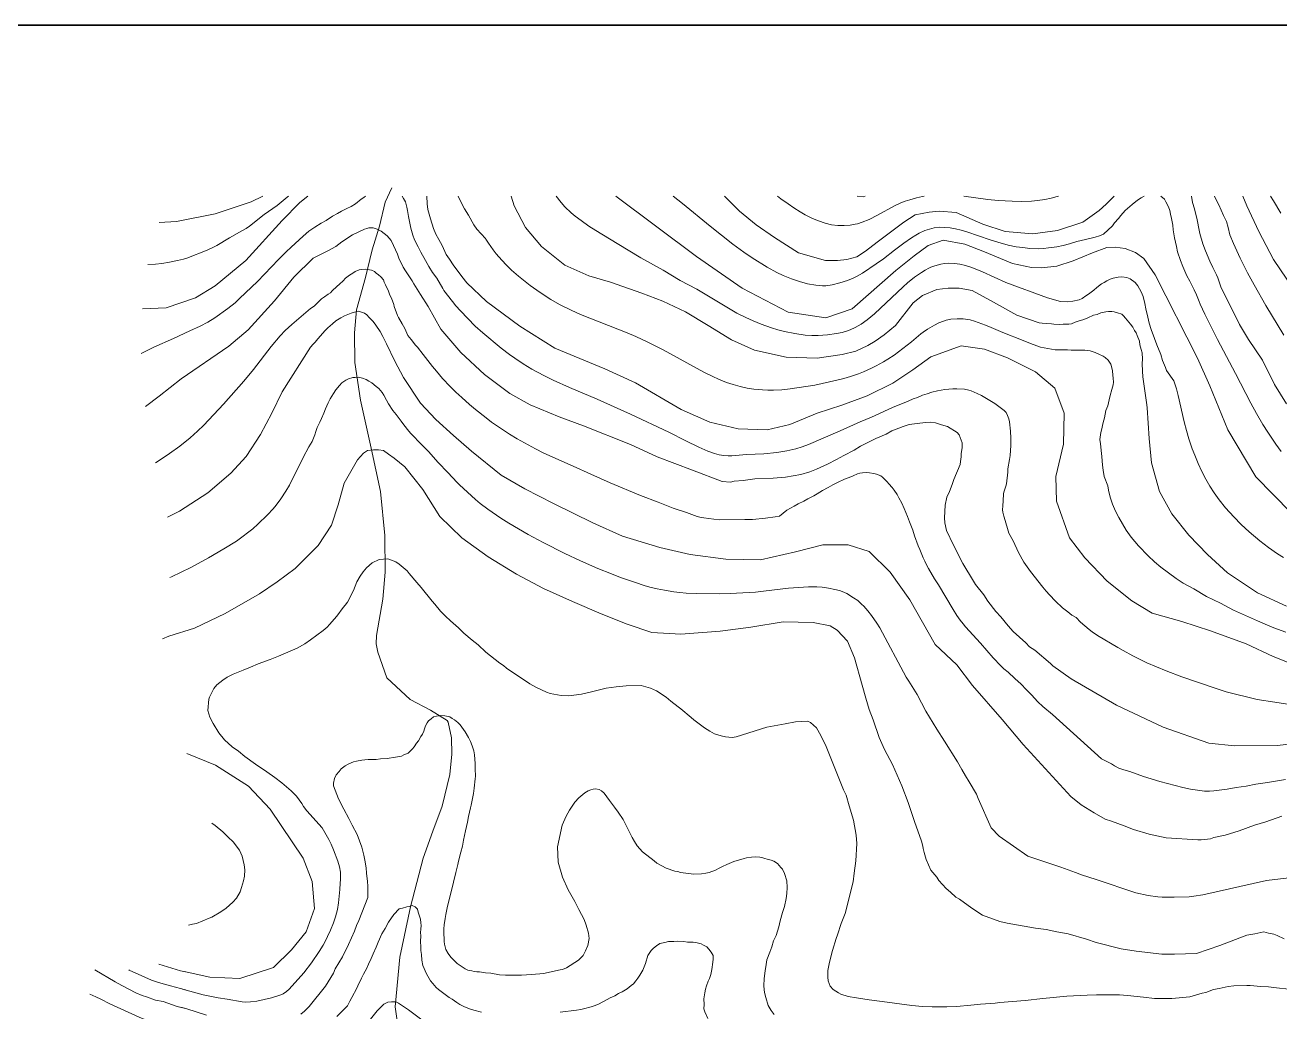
# Model space of a CAD drawing. Header units: metres. Extents: x 548946 to 557077, y 1838800 to 1845419.
# Drawn here: x 549918 to 550508, y 1844635 to 1845099 of the extents above; entities that cross this region are included whole.
import ezdxf

# ---------------------------------------------------------------- set-up
doc = ezdxf.new("R2010")
doc.units = ezdxf.units.M
doc.header["$LTSCALE"] = 28
doc.linetypes.add('DOT_DASHED', pattern=[7.7, 5, -1.2, 0.3, -1.2])
for name, color, linetype, lineweight in [('1', 7, 'Continuous', 13), ('2', 7, 'Continuous', 13), ('46', 7, 'Continuous', 13), ('55', 7, 'Continuous', 35)]:
    doc.layers.add(name, color=color, linetype=linetype, lineweight=lineweight)

msp = doc.modelspace()

# ---------------------------------------------------------------- linework, layer by layer
at = {"layer": '1'}
for points in [[(549972.66, 1844944.53), (549978.61, 1844947.57), (549987.91, 1844951.57), (549995.52, 1844955.3), (550000.33, 1844957.47), (550003.99, 1844959.25), (550007.33, 1844961.36), (550013.34, 1844965.69), (550016.78, 1844968.42), (550018.96, 1844970.4), (550027.39, 1844978.51), (550037.18, 1844988.71), (550040.88, 1844992.45), (550043.15, 1844994.61), (550048.78, 1844999.72), (550051.58, 1845002.03), (550054.39, 1845004.05), (550057.31, 1845005.84), (550059.62, 1845007.05), (550062.6, 1845009.1), (550065.02, 1845010.42), (550066.9, 1845011.49), (550069.42, 1845012.73), (550071.51, 1845013.63), (550073.55, 1845014.91), (550076.16, 1845017.11), (550077.39, 1845018.01), (550078.25, 1845018.59)], [(549973.22, 1844965.66), (549984.35, 1844966.12), (549998.25, 1844970.69), (550007.48, 1844976.41), (550021.85, 1844988.3), (550038.94, 1845007.13), (550047.33, 1845015.61), (550051.07, 1845018.59)], [(550029.82, 1845018.59), (550024.41, 1845015.9), (550007.51, 1845010.22), (549989.22, 1845006.58), (549981.14, 1845006.2)], [(550095.45, 1845018.59), (550096.1, 1845017.47), (550096.94, 1845015.94), (550097.61, 1845013.36), (550097.89, 1845011.77), (550098.39, 1845008.97), (550099.03, 1845005.9), (550099.57, 1845003.59), (550100.44, 1845000.16), (550101.26, 1844997.97), (550102.96, 1844994.74), (550104.19, 1844992.22), (550106.35, 1844988.27), (550108.01, 1844985.42), (550109.75, 1844982.66), (550111.68, 1844979.93), (550114.59, 1844975.22), (550114.99, 1844974.22), (550119.1, 1844969.02), (550120.66, 1844967.04), (550122.88, 1844964.57), (550129.82, 1844957.4), (550133.34, 1844954.23), (550142.02, 1844947.03), (550145.9, 1844944.1), (550148.42, 1844942.31), (550152.41, 1844939.65)], [(550107.01, 1845018.59), (550107.23, 1845014.92), (550107.53, 1845012.29), (550108.8, 1845007.87), (550110.16, 1845003.36), (550111.32, 1845000.73), (550112.74, 1844998.23), (550114.21, 1844995.35), (550116.2, 1844991.2), (550117.69, 1844988.99), (550119.43, 1844986.24), (550123.51, 1844980.73), (550125.94, 1844977.75), (550135.11, 1844969.05), (550150.84, 1844957.45), (550167.35, 1844947.11), (550190.81, 1844937.3), (550205.19, 1844930.75), (550226.74, 1844918.25), (550240.16, 1844912.23), (550253.62, 1844909.21), (550267.19, 1844908.67), (550277.82, 1844911.18), (550290.73, 1844916.54), (550302.38, 1844920.33)], [(550440.78, 1844954.24), (550439.99, 1844955.39), (550439.23, 1844957.02), (550438.23, 1844958.33), (550436.68, 1844960.25), (550435.9, 1844961.21), (550434.92, 1844962.33), (550434.08, 1844963), (550432.1, 1844963.73), (550430.42, 1844964.2), (550429.36, 1844964.37), (550427.83, 1844964.38), (550426.52, 1844964.24), (550424.2, 1844963.69), (550422.57, 1844962.93), (550420.72, 1844962.53), (550418.09, 1844961.38), (550416.27, 1844960.6), (550413.6, 1844959.82), (550412.22, 1844959.38), (550410.41, 1844958.6), (550409.09, 1844958.45), (550406.53, 1844958.45), (550404.83, 1844958.26), (550402.16, 1844958.33), (550400.99, 1844958.58), (550396.55, 1844958.8), (550395.15, 1844958.93), (550384.74, 1844962.56), (550373.66, 1844968.7), (550363.7, 1844974.14), (550357.52, 1844975.33), (550352.37, 1844975.33), (550347.04, 1844974.65), (550340.35, 1844971.93), (550335.88, 1844968.36), (550327.64, 1844957.82), (550322.31, 1844953.4), (550318.02, 1844950.34), (550314.59, 1844948.3), (550308.92, 1844945.75), (550302.56, 1844944.05), (550290.75, 1844942.42), (550276.16, 1844942.84), (550261.24, 1844946.09), (550250.42, 1844950.97), (550239.51, 1844957.79), (550228.78, 1844964.24), (550218.08, 1844969.26), (550208.17, 1844972.94), (550193.42, 1844978.16), (550183.21, 1844981.16), (550171.99, 1844986.12), (550161, 1844994.88), (550153.48, 1845003.9), (550148.18, 1845013.95), (550146.67, 1845018.59)], [(550179.6, 1845007.08), (550176.81, 1845009.17), (550174.96, 1845010.73), (550172.04, 1845013.59), (550170.21, 1845015.65), (550167.95, 1845018.59)], [(550196.01, 1845018.59), (550233.96, 1844990.17), (550255.45, 1844975.33), (550277.06, 1844964.06), (550294.76, 1844961.37), (550307.24, 1844965.57), (550327.8, 1844983.66), (550336.43, 1844990.48), (550343, 1844995.29), (550350.07, 1844997.87), (550360.2, 1844995.97), (550369.49, 1844992.45), (550382.68, 1844986.96), (550391.65, 1844985.01), (550396.27, 1844984.81), (550403.46, 1844985.62), (550411.16, 1844988.16), (550420.3, 1844991.92), (550427.08, 1844994.36), (550430.98, 1844994.56), (550435.6, 1844993.95), (550440.53, 1844992.02), (550444.43, 1844989.28), (550449.85, 1844981.61), (550469.67, 1844942.32), (550475.58, 1844929.4), (550484.02, 1844908.76), (550497.2, 1844886.63), (550513.71, 1844869.83)], [(550267.18, 1844985.21), (550260.21, 1844989.49), (550256.18, 1844992.21), (550251.06, 1844995.94), (550240.34, 1845004.52), (550227.44, 1845015.07), (550222.97, 1845018.59)], [(550444.56, 1845018.59), (550443.19, 1845017.8), (550441.5, 1845016.75), (550438.98, 1845014.65), (550435.69, 1845011.81), (550433.66, 1845009.48), (550432.5, 1845008.02), (550430.73, 1845006.01), (550429.65, 1845004.65), (550425.49, 1845000.75), (550423.52, 1844999.89), (550421.54, 1844999.34), (550416.96, 1844998.25), (550412.86, 1844997.19), (550409.44, 1844996.1), (550406.53, 1844995.33), (550403.47, 1844994.74), (550399.66, 1844994.2), (550397.22, 1844993.95), (550394.75, 1844993.82), (550390.8, 1844993.99), (550387.53, 1844994.36), (550384.34, 1844994.81), (550380.55, 1844995.56), (550375.78, 1844996.88), (550372.21, 1844998), (550361.15, 1845001.78), (550358.44, 1845002.58), (550355.84, 1845003.17), (550353.29, 1845003.6), (550350.7, 1845003.88), (550348.18, 1845003.91), (550345.83, 1845003.61), (550343.59, 1845003.05), (550341.37, 1845002.35), (550338.75, 1845001.22), (550337.13, 1845000.29), (550335.09, 1844998.98), (550331.45, 1844996.46), (550327.13, 1844993.2), (550321.96, 1844989.13), (550318.49, 1844986.69), (550312.03, 1844982.42), (550309.27, 1844980.77), (550307.74, 1844980.01), (550304.97, 1844978.9), (550301.4, 1844977.78), (550297.75, 1844976.84), (550294.83, 1844976.4), (550293.17, 1844976.36), (550290.12, 1844976.64), (550286.22, 1844977.4), (550282.43, 1844978.39), (550278.64, 1844979.66), (550274.76, 1844981.28), (550271.72, 1844982.74), (550267.18, 1844985.21)], [(550272.14, 1845018.59), (550273.69, 1845017.38), (550277.04, 1845014.92), (550279.8, 1845013.03), (550282.74, 1845011.15), (550285.07, 1845009.78), (550288.56, 1845008.06), (550291.43, 1845006.9), (550294.43, 1845005.87), (550297.47, 1845005.12), (550300.46, 1845004.77), (550303.4, 1845004.75), (550306.32, 1845004.97)], [(550306.32, 1845004.97), (550308.56, 1845005.33), (550309.78, 1845005.63), (550311.93, 1845006.32), (550315.16, 1845007.67), (550319.14, 1845009.67), (550327.09, 1845013.95), (550330.09, 1845015.41), (550332.16, 1845016.21), (550334.27, 1845016.91), (550337.55, 1845017.85), (550340.38, 1845018.48), (550341.07, 1845018.59)], [(550313.33, 1845018.59), (550312.47, 1845018.27), (550309.53, 1845018.59)], [(550359.82, 1845018.59), (550371.12, 1845017.05), (550375.88, 1845016.56), (550382.43, 1845016.17), (550387.11, 1845016.09), (550391.56, 1845016.27), (550394.42, 1845016.54), (550397.87, 1845017.03), (550400.91, 1845017.66), (550403.72, 1845018.42), (550404.24, 1845018.59)], [(550456.71, 1845011.81), (550456.04, 1845013.54), (550454.83, 1845015.88), (550454.11, 1845017.13), (550452.52, 1845018.57), (550452.49, 1845018.59)], [(550477.71, 1845018.59), (550477.9, 1845018.02), (550479.72, 1845014.51), (550481.9, 1845009.53), (550483.37, 1845006.65), (550484.07, 1845003.87), (550484.88, 1845000.31), (550486.6, 1844996.35), (550489.83, 1844989.41), (550493.28, 1844982.5), (550496.32, 1844976.82), (550501.84, 1844967.19), (550510.36, 1844953.22)], [(550514.75, 1844975.15), (550505.47, 1844988.71), (550498.64, 1845001.91), (550492.95, 1845013.96), (550490.97, 1845018.59)], [(550508.91, 1845010.61), (550505.48, 1845016.44), (550504.11, 1845018.59)], [(550509.02, 1844898.5), (550506.55, 1844901.98), (550502.78, 1844907.64), (550500.5, 1844911.26), (550497.44, 1844916.41), (550494.76, 1844921.24), (550487.65, 1844935.11), (550479.19, 1844951.19), (550473.24, 1844963.04), (550470.93, 1844967.84), (550470.51, 1844969.03), (550469.21, 1844972.12), (550468.18, 1844974.48), (550466.1, 1844978.52), (550464.76, 1844981.13), (550462.74, 1844985.47), (550461.65, 1844988.39), (550460.35, 1844992.34), (550459.78, 1844994.84), (550458.83, 1844999.01), (550458.32, 1845002.67), (550458.07, 1845004.92), (550457.52, 1845008.1), (550457.01, 1845010.04), (550456.71, 1845011.81)], [(550503.14, 1844853.36), (550498.98, 1844856.53), (550494.02, 1844860.75), (550490.27, 1844864.23), (550486.81, 1844867.72), (550482.95, 1844872.04), (550479.94, 1844875.81), (550477.58, 1844879.06), (550475.54, 1844882.24), (550473.65, 1844885.55), (550471.76, 1844889.14), (550469.97, 1844892.9), (550468.38, 1844896.7), (550467.24, 1844899.71), (550465.68, 1844904.42), (550464.53, 1844908.36), (550463.47, 1844912.39), (550460.59, 1844924.9), (550459.79, 1844927.92), (550458.59, 1844931.73), (550455.15, 1844936.65), (550454.62, 1844937.92), (550453.19, 1844941.28), (550452.39, 1844944.14), (550450.55, 1844948.69), (550449.45, 1844951.61), (550447.92, 1844955.91), (550447.02, 1844958.85), (550446.4, 1844961.73), (550445.39, 1844965.61), (550444.93, 1844968.04), (550444.17, 1844971.37), (550443.25, 1844973.65), (550441.69, 1844976.42), (550440.37, 1844977.99), (550438.1, 1844979.63), (550436.4, 1844980.3), (550434.08, 1844980.6), (550432.39, 1844980.41), (550430.05, 1844980.05), (550428.59, 1844979.51), (550426.97, 1844978.75), (550425.82, 1844977.95), (550424.46, 1844977.32), (550422.38, 1844975.57), (550420.9, 1844974.35), (550418.44, 1844972.55), (550417.21, 1844971.65), (550415.44, 1844970.5), (550414, 1844969.76), (550411.01, 1844969.23), (550408.38, 1844968.94), (550405.26, 1844969.04), (550399.08, 1844970.74), (550379.49, 1844977.9), (550368.61, 1844982.95), (550365.85, 1844984.11), (550363.12, 1844985.12), (550360.49, 1844985.92), (550357.92, 1844986.52), (550355.35, 1844986.91), (550352.36, 1844987.05), (550350.6, 1844986.9), (550348.86, 1844986.6), (550346.05, 1844985.86), (550344.23, 1844985.2), (550343.25, 1844984.75), (550341.54, 1844983.82), (550339.76, 1844982.68), (550336.59, 1844980.46), (550333.27, 1844977.82), (550331.21, 1844975.96), (550317.71, 1844963.22), (550314.29, 1844960.43), (550311.43, 1844958.42), (550308.61, 1844956.8), (550306.33, 1844955.77), (550305.01, 1844955.27), (550302.5, 1844954.53), (550299.87, 1844953.94), (550295.6, 1844953.3), (550291.13, 1844953.03), (550288.18, 1844953.07), (550285.15, 1844953.27), (550280.29, 1844953.93), (550275.39, 1844954.93), (550272.29, 1844955.71), (550269.2, 1844956.63), (550264.41, 1844958.36), (550260.63, 1844959.94), (550257.15, 1844961.51), (550253, 1844963.62), (550247.47, 1844966.82), (550234.05, 1844974.8), (550226.33, 1844978.98), (550218.22, 1844983.71), (550207.74, 1844989.57), (550196.61, 1844996.38), (550186.57, 1845002.39), (550183.29, 1845004.53), (550179.6, 1845007.08)], [(549974.64, 1844919.66), (549981.09, 1844924.52), (549991.51, 1844932.7), (550013.86, 1844948.07), (550022.92, 1844955.71), (550035.4, 1844969.42), (550044.44, 1844980.54), (550053.6, 1844989.48), (550060.46, 1844992.89), (550064.16, 1844994.97), (550067.12, 1844997.04), (550072.06, 1845000.34), (550077.73, 1845003.03), (550078.84, 1845003.39), (550079.7, 1845003.64), (550080.69, 1845003.64), (550081.8, 1845003.64), (550083.65, 1845003.03), (550085.62, 1845002.17), (550088.34, 1844999.85), (550090.19, 1844997.77), (550091.42, 1844995.33), (550093.17, 1844991.25), (550094.09, 1844988.98), (550094.83, 1844987.54), (550095.96, 1844985.1), (550097.01, 1844983.41), (550098.94, 1844980.68), (550100.11, 1844978.72), (550100.93, 1844977.38), (550104.12, 1844972.38), (550107.75, 1844966.71), (550113.64, 1844956.04), (550123.04, 1844945.12), (550134.19, 1844934.67), (550146.07, 1844925.72), (550155.73, 1844920.38), (550169.3, 1844914.73), (550180.76, 1844910.51), (550202.95, 1844901.72), (550215.5, 1844895.95), (550232.04, 1844889.74), (550246.08, 1844884.32), (550249.96, 1844884.15), (550251.73, 1844884.56), (550255.96, 1844884.83), (550261.34, 1844885.65), (550270.02, 1844886.02), (550275.84, 1844886.48), (550283.01, 1844887.7), (550287.32, 1844889), (550290.43, 1844890.16), (550295.63, 1844892.57), (550299.85, 1844894.67), (550303.27, 1844896.68), (550308.07, 1844899.05), (550311.09, 1844901.02), (550317.05, 1844903.92), (550318.38, 1844904.68), (550323.23, 1844906.65), (550325.89, 1844908.17), (550331.14, 1844910.18), (550334.07, 1844911.12), (550339.06, 1844911.89), (550341.86, 1844912.21), (550344.08, 1844912.26), (550346.35, 1844911.91), (550349.29, 1844911.02), (550352.01, 1844910.32), (550356.6, 1844907.39), (550357.53, 1844906.28), (550358.07, 1844905.12), (550358.96, 1844902.59), (550359.01, 1844900.37)], [(549990.77, 1844901.03), (549995.72, 1844904.98), (549999.1, 1844907.98), (550002.13, 1844910.91), (550011.38, 1844920.7), (550020.93, 1844931.53), (550025.42, 1844937.13), (550033.81, 1844947.9), (550038.06, 1844952.82), (550040.46, 1844955.32), (550043.47, 1844958.2), (550052.3, 1844965.72), (550053.99, 1844966.9), (550057.49, 1844970.27), (550058.9, 1844971.19), (550060.66, 1844972.53), (550061.64, 1844973.12), (550062.57, 1844974.08), (550064.72, 1844976.13), (550065.93, 1844977.22), (550067.66, 1844978.75), (550068.85, 1844980.03), (550070.6, 1844981.37), (550072.29, 1844982.41), (550073.35, 1844983.11), (550075.16, 1844983.88), (550076.48, 1844984.03), (550078.07, 1844984.31), (550079.13, 1844984.14), (550080.99, 1844983.69), (550082.39, 1844983.08), (550083.23, 1844982.42), (550084.38, 1844981.5), (550085.34, 1844980.56), (550086.64, 1844979.19), (550087.04, 1844978.19), (550087.56, 1844976.91), (550088.3, 1844975.48), (550088.8, 1844974.39), (550089.64, 1844972.01), (550090.38, 1844970.57), (550091.47, 1844967.65), (550091.68, 1844966.63), (550093.3, 1844962.43), (550093.78, 1844961.54), (550095.46, 1844958.49), (550096.65, 1844956.34), (550098.16, 1844953.09), (550099.71, 1844951.17), (550101.72, 1844948.55), (550102.6, 1844947.5), (550105.29, 1844944.18), (550109.68, 1844938.54), (550111.56, 1844936.22), (550114.44, 1844932.87), (550118.03, 1844929.12), (550120.75, 1844926.42), (550123.49, 1844923.82), (550127.1, 1844920.59), (550129.97, 1844918.21), (550134.9, 1844914.3), (550137.5, 1844912.34), (550140.23, 1844910.47), (550145.98, 1844906.66), (550149.61, 1844904.4)], [(550511.58, 1844825.84), (550497.88, 1844832.09), (550483.83, 1844841.41), (550474.4, 1844850.08), (550465.71, 1844859.1), (550457.68, 1844869.23), (550451.81, 1844879.74), (550448.07, 1844893.22), (550446.91, 1844904.65), (550446.05, 1844919.1), (550445.9, 1844920.5), (550443.98, 1844933.58), (550443.87, 1844936.23), (550443.74, 1844939.92), (550443.8, 1844941.93), (550443.64, 1844944.96), (550443.28, 1844946.44), (550442.65, 1844948.65), (550442.36, 1844950.43), (550441.31, 1844952.97), (550440.78, 1844954.24)], [(550302.38, 1844920.33), (550314.23, 1844924.66), (550326.28, 1844930.7), (550335.7, 1844936.97), (550344.24, 1844943), (550358.45, 1844948.25), (550369.55, 1844946.65), (550380.28, 1844942.54), (550393.49, 1844935.98), (550402.55, 1844928.31), (550406.99, 1844916.6), (550406.71, 1844901.88), (550403.1, 1844886.79), (550403.38, 1844875.13), (550409.49, 1844857.9), (550416.67, 1844848.45), (550427.13, 1844837.55), (550438.84, 1844828.23), (550448.32, 1844822.54), (550462.41, 1844818.56), (550475.76, 1844814.22), (550492.57, 1844808.07), (550505.33, 1844802.11), (550519.88, 1844796.36)], [(550152.41, 1844939.65), (550156.51, 1844937.15), (550162.03, 1844934.18), (550166.45, 1844932.03), (550174.12, 1844928.6), (550187.21, 1844923.11), (550202.9, 1844916.07), (550220.99, 1844907.56), (550228.95, 1844903.51), (550235.02, 1844900.57), (550239.35, 1844898.64), (550242.38, 1844897.58), (550244.68, 1844897), (550246.85, 1844896.64), (550248.84, 1844896.48), (550250.59, 1844896.52), (550257.54, 1844897.09), (550265.68, 1844897.45), (550271.7, 1844897.97), (550276.42, 1844898.75), (550280.76, 1844899.75), (550283.7, 1844900.69), (550286.65, 1844901.83), (550301.6, 1844908.26), (550310.94, 1844912.42), (550316.23, 1844914.68), (550326.2, 1844919.24), (550333.56, 1844922.2), (550335.85, 1844923.23), (550337.9, 1844923.96), (550340.31, 1844924.95), (550342.42, 1844925.55), (550344.74, 1844926.34), (550347.29, 1844926.97), (550350.78, 1844927.58), (550354.64, 1844928), (550356.51, 1844928.01), (550360.12, 1844927.73), (550362.09, 1844927.39), (550363.15, 1844927.06), (550366.05, 1844925.82), (550368.05, 1844924.8), (550374.34, 1844921.09), (550376.28, 1844919.73), (550378.72, 1844917.81), (550379.64, 1844916.8), (550380.36, 1844915.39), (550380.89, 1844913.83), (550381.23, 1844912.4), (550381.67, 1844908.04), (550381.83, 1844904.76), (550381.83, 1844901.33), (550381.55, 1844896.56), (550381.29, 1844894.7), (550380.52, 1844890.42), (550380.45, 1844888.72), (550379.87, 1844883.27), (550379.57, 1844882.15), (550378.63, 1844879.4), (550378.49, 1844878.65), (550378.3, 1844875.28), (550378.03, 1844872.96), (550377.93, 1844871.02), (550378.05, 1844869.95), (550378.54, 1844868.01)], [(550025.13, 1844862.2), (550027.49, 1844864.28), (550032.07, 1844868.68), (550034.66, 1844871.48), (550036.18, 1844873.31), (550038.33, 1844876.17), (550040.76, 1844879.83), (550042.37, 1844882.7), (550048.91, 1844895.74), (550051.6, 1844900.75), (550053.06, 1844903.15), (550054.37, 1844906.26), (550054.85, 1844907.93), (550055.49, 1844909.81), (550056.63, 1844912.32), (550057.49, 1844914.03), (550058.63, 1844916.54), (550059.35, 1844918.53), (550060.64, 1844921.43), (550061.58, 1844923.25), (550063.2, 1844925.72), (550064.24, 1844927.45), (550065.91, 1844929.55), (550067.01, 1844930.72), (550068.87, 1844931.98), (550070.12, 1844932.69), (550072.25, 1844933.22), (550073.38, 1844933.34), (550074.8, 1844933.41), (550076.84, 1844932.97), (550078.54, 1844932.31), (550079.77, 1844931.5), (550081.19, 1844930.71), (550083.18, 1844929.13), (550084.43, 1844928.13), (550085.98, 1844926.21), (550086.88, 1844924.98), (550088.1, 1844922.64), (550089.07, 1844920.85), (550091.12, 1844917.85), (550092.67, 1844915.93), (550094.93, 1844912.76), (550095.73, 1844911.61), (550097.95, 1844908.82), (550099.37, 1844907.17), (550100.56, 1844905.88), (550103.54, 1844902.79), (550107.77, 1844898.45), (550112.38, 1844893.39), (550116.98, 1844888.58), (550121.27, 1844883.89), (550122.39, 1844882.78), (550129.99, 1844875.89), (550132.19, 1844874.02), (550135.78, 1844871.35), (550141.84, 1844867.22), (550145.61, 1844864.8), (550154.77, 1844859.49), (550161.78, 1844855.66), (550172.02, 1844850.49), (550179.29, 1844847.07), (550187.56, 1844843.51), (550193.91, 1844840.94), (550198.26, 1844839.3), (550205.26, 1844836.83), (550209.38, 1844835.5), (550212.02, 1844834.75), (550215.43, 1844833.91), (550218.92, 1844833.22), (550223.27, 1844832.56), (550226.14, 1844832.22), (550229.07, 1844831.95), (550233.82, 1844831.75), (550244.98, 1844831.54), (550249.84, 1844831.68), (550261.71, 1844832.38), (550265.48, 1844832.76), (550277.24, 1844834.25), (550286.61, 1844834.85), (550289.17, 1844834.93), (550290.56, 1844834.89), (550293.01, 1844834.67), (550296.07, 1844834.21), (550299.05, 1844833.66), (550301.32, 1844833.07), (550302.55, 1844832.63), (550304.71, 1844831.65), (550307.88, 1844829.76), (550309.8, 1844828.36), (550311.67, 1844826.73), (550312.69, 1844825.69), (550314.54, 1844823.58), (550316.32, 1844821.32), (550318.83, 1844817.84), (550320.2, 1844815.51), (550332.6, 1844792.34), (550333.88, 1844790.52), (550337.78, 1844784.19), (550341.89, 1844776.37), (550346.97, 1844767.94), (550350.67, 1844762.26)], [(550149.61, 1844904.4), (550158.17, 1844899.79), (550162.09, 1844897.79), (550175.87, 1844891.53), (550184.21, 1844887.86), (550193.39, 1844883.7), (550207.55, 1844877.78), (550215.99, 1844874.68), (550222.95, 1844871.88), (550229.31, 1844869.77), (550234.34, 1844867.98), (550235.47, 1844867.67), (550237.4, 1844867.3), (550242.05, 1844866.62), (550244.77, 1844866.34), (550256.76, 1844866.45), (550260.37, 1844866.57), (550266.38, 1844867.1), (550270.9, 1844867.75), (550273.06, 1844868.13), (550276.48, 1844870.84), (550278.22, 1844871.91), (550279.98, 1844872.73), (550281.83, 1844873.93), (550284.41, 1844875.21), (550286.29, 1844876.17), (550289.09, 1844877.72), (550290.72, 1844878.65), (550293.27, 1844880.18), (550295.96, 1844881.6), (550298.05, 1844882.83), (550300.28, 1844883.95), (550303.57, 1844885.56), (550305.72, 1844886.3), (550307.62, 1844887.02), (550309.74, 1844888), (550310.83, 1844888.25), (550312.05, 1844888.39), (550314.01, 1844888.61), (550315.4, 1844888.39), (550317.41, 1844888.13), (550318.69, 1844887.77), (550320.62, 1844887.13), (550321.44, 1844886.47), (550322.56, 1844885.36), (550323.68, 1844884.25), (550324.52, 1844883.35), (550325.97, 1844881.53), (550326.98, 1844880.28), (550328.45, 1844878.22), (550329.24, 1844876.7), (550330.64, 1844874.25), (550331.67, 1844871.64), (550333.21, 1844867.97), (550334.25, 1844865.37), (550335.81, 1844861.45), (550336.6, 1844858.81), (550338.24, 1844854.17), (550339.06, 1844852.4), (550340.62, 1844848.49), (550341.41, 1844846.96), (550342.4, 1844844.84), (550343.05, 1844843.43), (550345.98, 1844838.55), (550347.76, 1844835.72)], [(549979.36, 1844893.17), (549980.56, 1844893.92), (549985.91, 1844897.52), (549990.77, 1844901.03)], [(550045.12, 1844843.41), (550055.85, 1844854.34), (550062.24, 1844863.86), (550065.39, 1844873.39), (550068.2, 1844883.66), (550074.5, 1844894.56), (550077.28, 1844897.73), (550079.2, 1844899), (550081.98, 1844899.21), (550084.33, 1844899.21), (550086.68, 1844899), (550089.04, 1844897.31), (550091.6, 1844895.4), (550096.63, 1844891.22), (550105.1, 1844880.58), (550113.14, 1844867.96), (550123.47, 1844857.93), (550135.87, 1844849.04), (550149.22, 1844840.77), (550162, 1844834.12), (550175.62, 1844827.96), (550189.08, 1844822.16), (550201.39, 1844817.27), (550212.94, 1844813.44), (550226.6, 1844812.57), (550245.14, 1844814.08), (550259.52, 1844815.88), (550274.72, 1844818.42), (550288.88, 1844818.12), (550296.82, 1844816.48), (550300.12, 1844814.52), (550305.08, 1844809.28), (550308.38, 1844801.43), (550311.88, 1844788.59), (550313.58, 1844782.5), (550315.19, 1844777.21), (550317.16, 1844772.36), (550319.94, 1844763.96), (550322.4, 1844758.36), (550326.24, 1844751.29), (550330.62, 1844741.25), (550333.53, 1844733.47), (550336.58, 1844724.49), (550339.85, 1844715.33), (550340.52, 1844712.97), (550340.65, 1844711.77), (550341.06, 1844709.99), (550342.04, 1844706.66), (550344.24, 1844701.63), (550347.05, 1844698.3), (550348.03, 1844696.79), (550351.51, 1844692.93), (550353.51, 1844691.33), (550356.01, 1844688.98), (550357.75, 1844687.96), (550363.5, 1844683.75), (550368.53, 1844680.47), (550376.77, 1844677.55), (550380.11, 1844676.71), (550393.55, 1844674.38), (550398.49, 1844673.73), (550403.47, 1844672.67), (550408.86, 1844671.66), (550417.45, 1844669.18), (550422.08, 1844667.68), (550433.82, 1844664.67), (550440.82, 1844663.58), (550452.98, 1844662.12), (550458.88, 1844662.12), (550469.2, 1844662.48), (550480.24, 1844666.16), (550492.86, 1844671.04), (550496.64, 1844671.67), (550501, 1844672.57), (550503.09, 1844672), (550505.58, 1844671.47), (550507.28, 1844670.85), (550510.48, 1844669.39)], [(550359.01, 1844900.37), (550358.53, 1844897.47), (550358.49, 1844896.05), (550358.14, 1844893.78), (550358.1, 1844892.36), (550355.04, 1844885.32), (550354.29, 1844883), (550353.05, 1844879.62), (550351.72, 1844877.04), (550350.93, 1844873.3), (550350.59, 1844867.38), (550350.86, 1844864.98), (550351.67, 1844861.42), (550354.89, 1844854.49), (550359.31, 1844845.86), (550364.31, 1844837.51), (550365.3, 1844836), (550369.09, 1844831.16), (550371.05, 1844828.14), (550374.84, 1844823.3), (550377.16, 1844820.72), (550380.69, 1844816.46), (550383.01, 1844813.88), (550388.89, 1844808.47), (550390.72, 1844806.65), (550393.13, 1844805.1), (550400.55, 1844798.84), (550401.7, 1844797.75), (550410.28, 1844791.65), (550431.61, 1844779.23), (550453.59, 1844768.92), (550475.12, 1844761.35), (550487.14, 1844760.16), (550507.39, 1844760.32), (550523.06, 1844762.11)], [(550378.54, 1844868.01), (550379.19, 1844866.07), (550380.59, 1844861.14), (550380.99, 1844860.15), (550382.98, 1844856.49), (550385.53, 1844850.96), (550387.92, 1844846.44), (550391.08, 1844842.05), (550396.9, 1844834.65), (550398.44, 1844832.84), (550400.13, 1844831.02), (550402.91, 1844828.18), (550406.19, 1844825), (550408.75, 1844823.11), (550410.57, 1844821.59), (550412.54, 1844820.36), (550414.71, 1844818.18), (550418.73, 1844814.86), (550420.21, 1844813.68), (550422.67, 1844811.98), (550432.25, 1844806.31), (550434.67, 1844804.92), (550439.25, 1844802.48), (550442.49, 1844800.77), (550445.91, 1844799.09), (550454.92, 1844795.29), (550462.38, 1844792.46), (550478.43, 1844786.98), (550483.19, 1844785.53), (550497.75, 1844781.92), (550506.15, 1844780.7), (550512.02, 1844779.68)], [(549986.18, 1844839.24), (549986.84, 1844839.55), (549995.92, 1844844.02), (550004.33, 1844848.48), (550011.59, 1844852.67), (550017.42, 1844856.4), (550020.67, 1844858.69), (550022.67, 1844860.21), (550025.13, 1844862.2)], [(550510.11, 1844848.69), (550507.4, 1844850.4), (550503.14, 1844853.36)], [(550035.48, 1844745.23), (550031.83, 1844747.91), (550026.47, 1844751.52), (550021.34, 1844755.15), (550018.35, 1844757.54), (550015.38, 1844759.68), (550011.91, 1844762.88), (550009.19, 1844766.17), (550006.46, 1844770.57), (550004.87, 1844773.61), (550004.02, 1844776.74), (550004.42, 1844781.99), (550004.8, 1844783.03), (550006.83, 1844786.98), (550008.24, 1844788.75), (550011.09, 1844790.93), (550013.15, 1844792.4), (550015.98, 1844793.72), (550020.6, 1844795.6), (550024.03, 1844797.11), (550027.69, 1844798.64), (550033.29, 1844800.64), (550037.32, 1844802.33), (550046.07, 1844806.05), (550049.68, 1844808.07), (550052.32, 1844809.98), (550058.26, 1844814.37), (550060.08, 1844815.82), (550061.31, 1844817.07), (550064.7, 1844821.05), (550067.71, 1844825.11), (550068.58, 1844826.2), (550069.66, 1844827.57), (550072.51, 1844833.1), (550073.26, 1844835.16), (550074.16, 1844837.13), (550075.7, 1844839.9), (550077.08, 1844841.92), (550078.6, 1844843.83), (550081.32, 1844846.12), (550084.61, 1844847.73), (550088.66, 1844848.07), (550092.42, 1844846.63), (550094.02, 1844845.58), (550097.73, 1844842.4), (550098.74, 1844841.15), (550102.31, 1844836.97), (550104.33, 1844834.47), (550109.51, 1844828.12), (550110.8, 1844826.65), (550113.52, 1844823.37), (550115.9, 1844821.03), (550118.24, 1844818.94), (550121.97, 1844815.52), (550124.48, 1844813.08), (550128.33, 1844809.8), (550131.19, 1844807.52), (550134.79, 1844804.21), (550141.46, 1844798.89), (550143.07, 1844797.83), (550144.57, 1844796.64), (550146.99, 1844794.93), (550151.13, 1844792.3), (550155.57, 1844789.21), (550158.63, 1844787.45), (550163.34, 1844785.25), (550165.13, 1844784.71), (550170.33, 1844783.69), (550173.81, 1844783.59), (550179.8, 1844784.39), (550184.5, 1844785.55), (550191.38, 1844787.19), (550196.14, 1844787.86), (550200.79, 1844788.38), (550207.97, 1844788.45), (550212.33, 1844787.21), (550215.08, 1844785.91), (550219.63, 1844782.96), (550221.94, 1844781.11), (550225.35, 1844778.4), (550226.58, 1844777.42), (550231.37, 1844773.38), (550232.74, 1844772.29), (550237.75, 1844768.52), (550240.28, 1844766.95), (550242.41, 1844765.71), (550245.48, 1844764.81), (550247.53, 1844764.3), (550250.79, 1844763.93), (550252.61, 1844764.26), (550267, 1844768.88), (550275.73, 1844770.5), (550280.56, 1844771.34), (550286.23, 1844771.62), (550287.65, 1844771.06), (550290.48, 1844768.53), (550292.47, 1844764.88), (550295.02, 1844759.83), (550303.16, 1844739.37), (550304.31, 1844736.9), (550305.87, 1844731.87)], [(550028.29, 1844831.52), (550036.68, 1844837.14), (550045.12, 1844843.41)], [(550347.76, 1844835.72), (550354.67, 1844824.16), (550356.47, 1844821.4), (550358.06, 1844819.16), (550359.38, 1844817.4), (550360.55, 1844816), (550367.57, 1844808.38), (550373.51, 1844801.44), (550377.15, 1844797.63), (550378.54, 1844796.35), (550380.59, 1844794.75), (550383.7, 1844791.71), (550386.76, 1844789.14), (550389.09, 1844786.58), (550391.56, 1844784.12), (550394.63, 1844780.8), (550396.96, 1844778.59), (550401.4, 1844774.76), (550424.57, 1844753.98), (550426.4, 1844752.98), (550429.24, 1844751.61), (550430.71, 1844750.69), (550432.66, 1844749.63), (550435.05, 1844748.85), (550437.84, 1844748.07), (550444.24, 1844745.7), (550451.91, 1844743.35), (550462.84, 1844740.47), (550466.38, 1844739.78), (550473.03, 1844738.84), (550475.37, 1844738.82), (550477.47, 1844738.98), (550483.71, 1844739.75), (550487.92, 1844740.48), (550492.58, 1844741.16), (550497.12, 1844742), (550502.69, 1844742.81), (550511.16, 1844744.31)], [(549982.67, 1844810.43), (549985.68, 1844811.6), (549997.75, 1844815.45), (550012.19, 1844822.29), (550028.29, 1844831.52)], [(550105.65, 1844767.06), (550106.03, 1844768.1), (550106.49, 1844769.51), (550107.19, 1844770.96), (550107.84, 1844771.77), (550109.09, 1844772.78), (550110.23, 1844773.66), (550111.67, 1844774.07), (550113.63, 1844774.29), (550115.51, 1844774.13), (550117.8, 1844773.65), (550118.99, 1844772.91), (550120.06, 1844772.29), (550121.69, 1844770.99), (550122.67, 1844769.98), (550125.16, 1844766.67), (550126.58, 1844763.98), (550127.53, 1844762.11), (550128.38, 1844760.09), (550129.15, 1844757.7), (550129.48, 1844755.88), (550129.81, 1844751.83), (550129.85, 1844749.35), (550129.88, 1844745.76), (550129.78, 1844744.51), (550129.4, 1844740.13), (550128.95, 1844737.6), (550127.95, 1844732.15), (550127.6, 1844730.88), (550126.69, 1844726.93), (550126.12, 1844724.26), (550125.23, 1844720.07), (550124.23, 1844715.74), (550123.81, 1844712.97), (550123.02, 1844710.03), (550121.89, 1844705.81), (550121.57, 1844704.28), (550120.76, 1844700.47), (550118.44, 1844691.41), (550116.71, 1844684.77), (550116.04, 1844680.85), (550115.64, 1844678.94), (550115.24, 1844675.92), (550115.08, 1844674.05), (550115, 1844671.43), (550115.2, 1844669.72), (550115.25, 1844668.12), (550115.39, 1844666.89), (550116.05, 1844664.36), (550117.14, 1844662.38), (550118.32, 1844660.78), (550121.4, 1844657.66), (550122.73, 1844656.81), (550125.02, 1844655.21), (550126.33, 1844654.62), (550128.23, 1844654.22), (550129.38, 1844653.97), (550130.63, 1844653.87), (550131.88, 1844653.76), (550134.66, 1844653.33), (550137.16, 1844653.12), (550141.32, 1844652.48), (550144.07, 1844652.29), (550148.67, 1844652.19), (550151.63, 1844652.28), (550156.31, 1844652.56), (550162.08, 1844653.09), (550163.41, 1844653.37), (550169.83, 1844654.72), (550170.92, 1844654.96), (550172.82, 1844655.67), (550178.36, 1844659.28), (550180.59, 1844661.51), (550181.7, 1844663.75), (550182.78, 1844666.22), (550183.4, 1844669.52), (550183.12, 1844671.96), (550182.08, 1844675.69), (550181.15, 1844678.44), (550178.63, 1844683.11), (550176.72, 1844686.86), (550173.5, 1844692.32), (550170.96, 1844698.35), (550168.79, 1844705.42), (550168.48, 1844712.58), (550170.79, 1844722.75), (550172.66, 1844727.06), (550174.2, 1844729.84), (550176.75, 1844733.6), (550178.63, 1844735.67), (550181.34, 1844737.96), (550182.97, 1844738.89), (550184.28, 1844739.41), (550185.36, 1844739.65), (550186.45, 1844739.9), (550188.22, 1844739.61), (550189.28, 1844738.98), (550190.54, 1844737.76), (550193.02, 1844734.45), (550195.37, 1844731.24), (550197.11, 1844728.96)], [(550047.7, 1844633.84), (550049.56, 1844635.27), (550051.74, 1844637.54), (550059.37, 1844647.13), (550063.14, 1844653.23), (550063.94, 1844655.15), (550067.35, 1844660.8), (550070.14, 1844666.59), (550073.06, 1844673.01), (550073.99, 1844675.54), (550075, 1844677.97), (550079.33, 1844688.71), (550079.35, 1844690.7), (550079.21, 1844694.15), (550079.09, 1844696.25), (550078.65, 1844700.16), (550078.48, 1844702.75), (550077.82, 1844706.39), (550077.43, 1844708.7), (550076.39, 1844712.43), (550075.43, 1844715.42), (550074.23, 1844718.38), (550071.99, 1844722.84), (550070.4, 1844725.88), (550067.92, 1844730.31), (550065.51, 1844735.12), (550063.08, 1844741.29), (550063.18, 1844742.54), (550063.56, 1844744.69), (550064.35, 1844746.51), (550065.78, 1844748.04), (550066.76, 1844749.27), (550068.58, 1844750.71), (550070.1, 1844751.5), (550072.47, 1844752.52), (550073.91, 1844752.93), (550076.46, 1844753.34), (550077.93, 1844753.51), (550079.4, 1844753.67), (550080.9, 1844753.6), (550083.24, 1844753.74), (550085.19, 1844753.96), (550088.4, 1844754.08), (550092.29, 1844754.76), (550095.09, 1844755.21), (550096.26, 1844755.83), (550098.27, 1844756.68), (550099.49, 1844757.94), (550100.28, 1844758.64), (550101.04, 1844759.6), (550102.21, 1844761.34), (550103.08, 1844762.43), (550104.21, 1844764.42), (550104.95, 1844765.62), (550105.65, 1844767.06)], [(550350.67, 1844762.26), (550356.74, 1844752.58), (550358.88, 1844748.99), (550360.54, 1844745.98), (550362.28, 1844743.15), (550365.65, 1844737.37), (550366.51, 1844735.39), (550372.64, 1844721.58), (550376.32, 1844717.57), (550389.85, 1844708.26), (550392.16, 1844707.37), (550398.33, 1844705.42), (550405.37, 1844703.01), (550412.25, 1844700.5), (550415.15, 1844699.36), (550421.95, 1844697.23), (550440.76, 1844690.92), (550446.52, 1844689.7), (550450.98, 1844689.12), (550453.13, 1844688.93), (550458.81, 1844688.86), (550465.83, 1844689.15), (550467.99, 1844689.37), (550472.27, 1844690.05), (550502.15, 1844696.77), (550514.06, 1844698.25)], [(549992.83, 1844653.97), (550004.93, 1844651.29), (550019.07, 1844650.74), (550034.87, 1844655.8), (550043.33, 1844664.14), (550050.23, 1844672.56), (550054.11, 1844683.6), (550053.03, 1844696.25), (550048.78, 1844707.25), (550033.32, 1844730.37), (550023.15, 1844741.2), (550007.56, 1844751), (549994.11, 1844756.49)], [(549992.05, 1844645.7), (550001.81, 1844643.06), (550008.93, 1844641.61), (550013.09, 1844640.99), (550020.16, 1844639.66), (550021.82, 1844639.48), (550024.05, 1844639.68), (550027, 1844640.08), (550033.98, 1844641.58), (550038.3, 1844642.97), (550039.41, 1844643.45), (550040.98, 1844644.57), (550042.3, 1844645.67), (550049.13, 1844653.37), (550052.84, 1844658.1), (550056.42, 1844663.37), (550058.19, 1844666.29), (550059.3, 1844668.33), (550060.36, 1844670.44), (550061.66, 1844673.35), (550063.07, 1844676.88), (550064.06, 1844679.6), (550064.97, 1844683.15), (550065.54, 1844686.25), (550066.09, 1844692.57), (550066.25, 1844695.5), (550066.43, 1844697.3), (550066.48, 1844699.01), (550066.4, 1844700.64), (550065.9, 1844703.16), (550065.13, 1844705.78), (550063.16, 1844711.25), (550062.05, 1844713.85), (550060.96, 1844716.11), (550057.85, 1844721.54), (550050.54, 1844729.45), (550049.06, 1844731.52), (550048.27, 1844733.04), (550045.65, 1844736.46), (550043.14, 1844738.9), (550038.86, 1844742.76), (550035.48, 1844745.23)], [(550197.11, 1844728.96), (550199.49, 1844725.51), (550200.61, 1844723.28), (550202.08, 1844720.1), (550203.67, 1844717.06), (550204.76, 1844715.08), (550206.1, 1844713.12), (550208.53, 1844710.3), (550213.98, 1844705.96), (550215.34, 1844704.87), (550219.7, 1844702.51), (550223.7, 1844701.11), (550225.19, 1844701.03), (550226.37, 1844700.54), (550230.26, 1844700.12), (550232.65, 1844699.77), (550236.35, 1844699.94), (550238.31, 1844700.16), (550239.89, 1844700.46), (550242.85, 1844701.67), (550244.62, 1844702.49), (550246.25, 1844703.42), (550248.26, 1844704.26), (550251.57, 1844705.63), (550256.36, 1844707.17), (550257.44, 1844707.41), (550259.89, 1844707.69), (550261.61, 1844707.88), (550263.73, 1844707.75), (550264.73, 1844707.62), (550266.15, 1844707.16), (550267.19, 1844706.78), (550269.09, 1844706.38), (550270.4, 1844705.78), (550272, 1844704.72), (550273.7, 1844702.93), (550274.4, 1844702.15), (550275.39, 1844700.03), (550276.51, 1844696.68), (550276.63, 1844693.47), (550276.44, 1844690.72), (550276.09, 1844688.33), (550275.29, 1844684.52), (550274.37, 1844681.69), (550273.32, 1844677.85), (550272.64, 1844675.05), (550271.37, 1844670.94), (550270.18, 1844668.32), (550269.37, 1844665.63), (550268.42, 1844663.04), (550267.1, 1844659.42), (550266.72, 1844657.27), (550266.19, 1844654.36), (550265.73, 1844650.71), (550265.63, 1844647.23), (550265.82, 1844645.51), (550265.99, 1844644.05), (550266.62, 1844641.76), (550267.66, 1844638.04), (550269.06, 1844635.59), (550270.5, 1844633.77)], [(550305.87, 1844731.87), (550307.87, 1844725.15), (550309.16, 1844718.11), (550309.36, 1844714.17), (550308.92, 1844706.06), (550308.22, 1844700.15), (550307.69, 1844696.13), (550303.91, 1844681.32), (550302.1, 1844676.53), (550300.34, 1844671.24), (550299.67, 1844669.56), (550297.97, 1844663.79), (550296.48, 1844658.29), (550295.81, 1844654.37), (550295.79, 1844651.27), (550295.98, 1844649.55), (550296.89, 1844647.05), (550298.31, 1844645.48), (550300.84, 1844643.91), (550301.9, 1844643.28), (550305.25, 1844642.17), (550309.28, 1844641.64), (550315.21, 1844640.7), (550321.25, 1844639.9), (550327.05, 1844639.07), (550335.35, 1844638.02), (550340.25, 1844637.46), (550344.84, 1844637.36), (550351.78, 1844637.41), (550356.35, 1844637.55), (550363.1, 1844638.19), (550367.64, 1844638.58), (550374.52, 1844639.12), (550376.72, 1844639.37), (550388.64, 1844640.35), (550396.96, 1844641.29), (550408.24, 1844642.32), (550417.74, 1844642.78), (550422.17, 1844643.03), (550429, 1844642.94), (550433.08, 1844643.03), (550436.84, 1844642.71), (550444.37, 1844641.83), (550449.52, 1844641.3), (550451.5, 1844641.27), (550457.7, 1844641.23), (550466.16, 1844642.07), (550471.93, 1844643.71), (550473.61, 1844644.15), (550477.31, 1844645.44), (550479.97, 1844645.99), (550484.08, 1844646.95), (550486.77, 1844647.25), (550492.95, 1844647.46), (550494.44, 1844647.38), (550499.45, 1844646.96), (550503.07, 1844646.75), (550506.96, 1844646.32), (550512.73, 1844645.73)], [(550005.85, 1844723.69), (550007.43, 1844722.58), (550011.11, 1844719.65), (550013.62, 1844717.21), (550015.99, 1844714.88), (550018.91, 1844710.99), (550020.09, 1844708.28), (550021.05, 1844704.17), (550021.33, 1844701.72), (550021.17, 1844698.73), (550020.79, 1844696.58), (550019.9, 1844693.5), (550019.14, 1844691.43), (550017.49, 1844688.52), (550015.73, 1844686.58), (550012.58, 1844683.75), (550010.05, 1844681.97), (550005.87, 1844679.52), (550004.56, 1844679), (549998.64, 1844676.59), (549996.82, 1844676.26), (549994.93, 1844675.81)], [(549980.9, 1844657.36), (549991.15, 1844654.34), (549993.43, 1844653.84)], [(549950.77, 1844654.78), (549960.42, 1844649.09), (549963.45, 1844647.4), (549970.13, 1844643.9), (549973.11, 1844642.62), (549975.2, 1844642.05), (549979.43, 1844640.5), (549982.95, 1844639.88), (549989.5, 1844637.58), (549993.43, 1844636.64)], [(549966.76, 1844654.79), (549967.03, 1844654.64), (549974.28, 1844651.23), (549977.49, 1844649.92), (549980.83, 1844648.85), (549986.5, 1844647.2), (549993.43, 1844645.33)], [(550109.87, 1844627.31), (550098.41, 1844635.88), (550093.67, 1844639.05), (550092.39, 1844639.68), (550090.47, 1844639.68), (550088.68, 1844639.55), (550086.89, 1844638.54), (550083.69, 1844635.5), (550076.86, 1844627.01)], [(549991.24, 1844637.16), (549994.08, 1844636.48), (550003.34, 1844633.48)]]:
    msp.add_lwpolyline(points, dxfattribs=at)
at = {"layer": '2'}
for points in [[(550041.92, 1845018.59), (550041.37, 1845018.16), (550036.66, 1845014.24), (550030.58, 1845009.87), (550023.6, 1845004.5), (550021.98, 1845003.42), (550018.95, 1845001.63), (550014.21, 1844998.93), (550008.29, 1844995.35), (550006.65, 1844994.51), (550003.69, 1844993.22), (549994.1, 1844989.45), (549992.58, 1844988.98), (549989.71, 1844988.25), (549985.99, 1844987.5), (549982.35, 1844986.93), (549979.4, 1844986.6), (549975.8, 1844986.41)], [(550146.95, 1844983.81), (550144.54, 1844986.14), (550142.28, 1844988.5), (550139.74, 1844991.42), (550138.22, 1844993.34), (550136.03, 1844996.39), (550134.74, 1844998.42), (550134.61, 1844998.65), (550130.57, 1845003.01), (550129.18, 1845005.14), (550126.58, 1845009.6), (550124.72, 1845012.62), (550122.39, 1845017.21), (550121.84, 1845018.59)], [(550430.51, 1845018.59), (550430.2, 1845018.23), (550426.78, 1845014.79), (550423.48, 1845011.77), (550415.77, 1845006.38), (550403.9, 1845002.37), (550392.25, 1845000.92), (550379.18, 1845001.98), (550368.63, 1845005.36), (550356.19, 1845010.93), (550348.16, 1845011.47), (550343.38, 1845011.07), (550336.82, 1845009.71), (550331.49, 1845006.33), (550318.92, 1844996.86), (550313.46, 1844992.67), (550309.36, 1844990.1), (550304.71, 1844988.75), (550300.34, 1844988.34), (550294.6, 1844988.34), (550281.99, 1844991.98), (550270.63, 1844999.2), (550262.09, 1845005.09), (550254.24, 1845011.57), (550247.19, 1845018.59)], [(550511.57, 1844920.96), (550505.98, 1844929.98), (550500.24, 1844941.39), (550493.67, 1844951.19), (550489.42, 1844958.23), (550480.73, 1844975.86), (550479.23, 1844980.2), (550478.6, 1844981.56), (550476.88, 1844984.98), (550475.58, 1844988.07), (550473.52, 1844992.78), (550472.29, 1844996.16), (550470.79, 1845000.94), (550470.52, 1845002.53), (550469.48, 1845007.45), (550468.24, 1845012.55), (550467.42, 1845015.59), (550466.84, 1845018.59)], [(550436.2, 1844861.58), (550432.7, 1844867.4), (550431.12, 1844870.45), (550429.79, 1844873.68), (550428.69, 1844877), (550427.84, 1844880.34), (550427.45, 1844882.39), (550425.79, 1844886.7), (550425.35, 1844889.79), (550424.99, 1844892.12), (550424.62, 1844896.17), (550424.47, 1844897.49), (550424.05, 1844902.1), (550423.81, 1844904.17), (550424.2, 1844907.45), (550424.55, 1844908.54), (550425.38, 1844912.15), (550425.9, 1844914.3), (550426.64, 1844917.81), (550427.45, 1844919.9), (550428.18, 1844922.75), (550428.69, 1844924.9), (550429.33, 1844927.63), (550430.04, 1844929.81), (550430.18, 1844931.06), (550430.05, 1844933.04), (550429.9, 1844934.36), (550429.67, 1844936.43), (550429.42, 1844937.83), (550428.93, 1844939.58), (550427.68, 1844941.43), (550426.29, 1844942.71), (550425.27, 1844943.35), (550423.26, 1844944.26), (550421.55, 1844945.12), (550419.27, 1844945.91), (550416.76, 1844946.19), (550415.05, 1844946.19), (550412.11, 1844946.14), (550410.29, 1844946.22), (550408.47, 1844946.3), (550402.66, 1844946.25), (550395.77, 1844947.52), (550391.05, 1844949.24), (550387.62, 1844950.69), (550378.06, 1844954.44), (550372.56, 1844956.85), (550370, 1844957.86), (550364.83, 1844959.75), (550362.79, 1844960.35), (550361.62, 1844960.59), (550359.45, 1844960.86), (550356.59, 1844960.92), (550353.69, 1844960.68), (550351.43, 1844960.22), (550350.2, 1844959.85), (550348.04, 1844958.94), (550345.91, 1844957.84), (550342.61, 1844955.97), (550340.58, 1844954.65), (550339.53, 1844953.87), (550335.07, 1844950.05), (550326.97, 1844943.85), (550323.96, 1844941.85), (550321.9, 1844940.63), (550318.51, 1844938.77), (550316.23, 1844937.64), (550312.59, 1844936.03), (550310.2, 1844935.08), (550306.42, 1844933.72), (550303.26, 1844932.75), (550300.03, 1844931.98), (550289.63, 1844929.76), (550278.05, 1844927.89), (550274.12, 1844927.46), (550270.16, 1844927.28), (550267.55, 1844927.3), (550264.95, 1844927.42), (550261, 1844927.79), (550257.76, 1844928.31), (550254.47, 1844929.06), (550251.22, 1844929.98), (550248.11, 1844931.02), (550244.25, 1844932.55), (550241.59, 1844933.74), (550237.43, 1844935.8), (550218.31, 1844946.34), (550211.12, 1844949.97), (550205.48, 1844952.52), (550201.39, 1844954.23), (550183.77, 1844961.15), (550179.29, 1844962.99), (550174.95, 1844964.92), (550169.49, 1844967.66), (550165.34, 1844970.03), (550162.73, 1844971.66), (550158.85, 1844974.29), (550155.73, 1844976.57), (550152.59, 1844979), (550150.22, 1844980.93), (550146.95, 1844983.81)], [(550081.82, 1844959.61), (550079.89, 1844961.49), (550078.89, 1844962.8), (550077.65, 1844963.61), (550076.27, 1844964.03), (550074.71, 1844964.42), (550073.04, 1844964.04), (550071.47, 1844963.58), (550068.38, 1844962.28), (550066.59, 1844961.31), (550064.28, 1844959.91), (550062.63, 1844958.48), (550060.46, 1844956.62), (550059, 1844955.22), (550057.09, 1844952.81), (550055.71, 1844951.51), (550054.46, 1844949.94), (550053.52, 1844948.98), (550052.36, 1844947.52), (550038.95, 1844926.58), (550034.18, 1844916.48), (550028.77, 1844906.42), (550021.96, 1844896.08), (550014.86, 1844888.29), (550004.06, 1844879.03), (549990.59, 1844870.49), (549985.02, 1844867.65)], [(550509.42, 1844727.05), (550501.82, 1844724.36), (550496.53, 1844722.75), (550489.33, 1844720.11), (550482.66, 1844718.14), (550477.32, 1844716.92), (550475.76, 1844716.34), (550471.36, 1844715.84), (550469.94, 1844715.88), (550455.03, 1844716.83), (550446.93, 1844718.55), (550439.58, 1844720.75), (550435.13, 1844722.48), (550429.21, 1844724.65), (550426.27, 1844725.53), (550421.06, 1844728.59), (550414.95, 1844732.36), (550410.05, 1844736.26), (550387.66, 1844760.75), (550377.77, 1844772.51), (550363.79, 1844788.45), (550356.46, 1844798.18), (550346.19, 1844807.71), (550334.34, 1844828.67), (550325.06, 1844841.79), (550315.16, 1844851.49), (550305.37, 1844854.61), (550293.36, 1844854.64), (550280.58, 1844851.35), (550264.11, 1844847.5), (550247.68, 1844847.79), (550231.02, 1844850.11), (550216.7, 1844853.36), (550199.17, 1844858.68), (550185.15, 1844864.93), (550166.66, 1844874.02), (550153.2, 1844880.97), (550142.01, 1844887.29), (550128.05, 1844898.58), (550119.57, 1844905.99), (550111.21, 1844913.54), (550104.12, 1844921.24), (550096.09, 1844933.29), (550092.03, 1844940.91), (550088.04, 1844949.18), (550086.32, 1844952.6), (550085.11, 1844954.94), (550083.05, 1844957.94), (550081.82, 1844959.61)], [(550511.3, 1844813.57), (550507.42, 1844814.93), (550504.81, 1844815.95), (550498.01, 1844818.82), (550490.95, 1844821.93), (550486.61, 1844823.96), (550480.53, 1844827.12), (550473.9, 1844830.34), (550468.02, 1844833.84), (550462.93, 1844836.64), (550459.67, 1844838.81), (550452.52, 1844844.03), (550449.45, 1844846.63), (550446.51, 1844849.42), (550442, 1844854.2), (550438.56, 1844858.21), (550436.2, 1844861.58)], [(550064.74, 1844632.74), (550069.73, 1844637.79), (550070.84, 1844640.02), (550071.76, 1844641.74), (550074.12, 1844646.1), (550074.6, 1844647.27), (550076.31, 1844650.81), (550077.2, 1844652.77), (550078.75, 1844655.55), (550079.53, 1844657.37), (550080.83, 1844660.12), (550081.83, 1844662.22), (550083.21, 1844665.35), (550084.19, 1844667.69), (550085.84, 1844671.72), (550087.41, 1844674.26), (550089.06, 1844677.17), (550091.5, 1844680.79), (550094.06, 1844683.44), (550095.63, 1844683.74), (550097.67, 1844684.34), (550098.76, 1844684.59), (550100.2, 1844685), (550101.51, 1844684.41), (550102.62, 1844683.29), (550103.04, 1844681.85), (550103.61, 1844680.06), (550104.02, 1844678.62), (550104.22, 1844676.9), (550104.36, 1844675.68), (550104.2, 1844673.8), (550104.12, 1844672.31), (550104.18, 1844670.7), (550104.1, 1844668.09), (550104.27, 1844665.51), (550104.22, 1844663.77), (550104.55, 1844661.94), (550104.72, 1844659.36), (550105.13, 1844656.8), (550106.94, 1844652.92), (550108.79, 1844649.66), (550109.94, 1844648.3), (550111.52, 1844646.37), (550112.61, 1844645.5), (550114.38, 1844644.09), (550115.61, 1844643.12), (550117.62, 1844641.73), (550118.96, 1844640.89), (550121.11, 1844639.4), (550122.58, 1844638.45), (550124.82, 1844637.34), (550127.54, 1844636.29), (550129.2, 1844635.85), (550132.79, 1844634.77)], [(550195.51, 1844642.5), (550197.25, 1844643.57), (550199.01, 1844644.39), (550201.32, 1844645.89), (550203.14, 1844647.33), (550204.28, 1844648.21), (550205.37, 1844649.57), (550206.34, 1844650.8), (550207.29, 1844652.27), (550208.65, 1844654.53), (550209.32, 1844656.22), (550209.89, 1844657.77), (550211.08, 1844661.5), (550212.68, 1844663.79), (550213.66, 1844665.01), (550215.15, 1844666.05), (550216.65, 1844667.09), (550219.07, 1844667.61), (550220.75, 1844668.05), (550223.23, 1844668.08), (550225.08, 1844668.17), (550227.93, 1844668.12), (550229.7, 1844667.82), (550232.31, 1844667.75), (550233.7, 1844667.53), (550236.12, 1844666.94), (550237.19, 1844666.32), (550238.77, 1844665.5), (550239.75, 1844664.5), (550240.79, 1844663.01), (550241.82, 1844661.51), (550241.77, 1844659.77), (550241.56, 1844658.38), (550241.21, 1844654.87), (550240.73, 1844652.59), (550240.08, 1844650.65), (550239.48, 1844649.35), (550238.73, 1844647.28), (550238.16, 1844645.73), (550237.86, 1844643.96), (550237.43, 1844641.18), (550237.49, 1844638.46), (550237.47, 1844636.47), (550237.88, 1844635.03), (550239.36, 1844631.85)], [(549948.5, 1844643.24), (549951.27, 1844642.11), (549953.57, 1844640.89)], [(549953.57, 1844640.89), (549957.87, 1844638.8), (549968.25, 1844634), (549972.07, 1844632.33), (549987.71, 1844626.17), (549993.22, 1844623.88)], [(550169.84, 1844634.88), (550177.43, 1844635.74), (550179.5, 1844636.1), (550180.7, 1844636.49), (550184.31, 1844637.39), (550185.75, 1844637.8), (550187.76, 1844638.65), (550191.87, 1844640.73), (550193.39, 1844641.52), (550195.51, 1844642.5)]]:
    msp.add_lwpolyline(points, dxfattribs=at)
at = {"layer": '46', "linetype": 'DOT_DASHED'}
msp.add_lwpolyline([(550094.91, 1844618.47), (550092.16, 1844637.37), (550094.37, 1844660.69), (550099.38, 1844684.31), (550105.28, 1844707.23), (550109.91, 1844719.9), (550114.24, 1844731.72), (550117.8, 1844746.68), (550118.76, 1844756.1), (550118.69, 1844763.78), (550117.04, 1844771.28), (550116.55, 1844772.03), (550108.72, 1844776.81), (550099.25, 1844781.8), (550088.18, 1844792.08), (550083.98, 1844804.15), (550083.13, 1844808.09), (550083.29, 1844811.96), (550086.41, 1844829.1), (550087.4, 1844841.75), (550087.28, 1844858.94), (550085.32, 1844879.75), (550080.79, 1844900.07), (550075.81, 1844922.57), (550073.2, 1844940.28), (550073.04, 1844954.22), (550074.03, 1844965.05), (550078.17, 1844980.29), (550081.34, 1844993.39), (550084.73, 1845004.5), (550087.51, 1845015.74), (550090.61, 1845022.54)], dxfattribs=at)
at = {"layer": '55'}
msp.add_lwpolyline([(548946.42, 1845099), (557077.3, 1845099), (557077.3, 1838800.25), (548946.42, 1838800.25)], close=True, dxfattribs=at)

doc.saveas('drawing.dxf')
